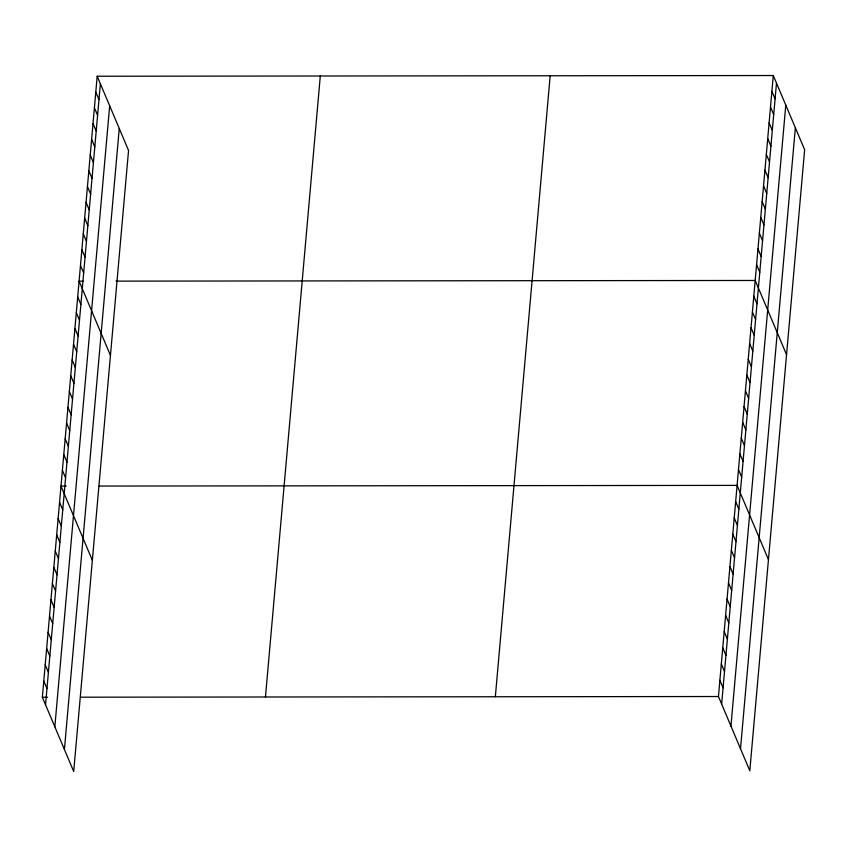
<?xml version="1.0" encoding="UTF-8"?>
<svg xmlns="http://www.w3.org/2000/svg" width="847" height="847" viewBox="0 0 847 847"><rect width="100%" height="100%" fill="white"/><g stroke="black" fill="none" stroke-linecap="round" stroke-linejoin="round"><path stroke-width="1.27" d="M97.193 76.241L128.553 150.48L73.71 771.469L42.35 697.24L97.193 76.241L773.29 75.531L804.65 149.76L749.807 770.759L718.447 696.52L773.29 75.531M45.537 704.789L100.38 83.8M54.833 726.8L109.676 105.801M64.414 749.468L119.258 128.469M265.46 697.007L320.304 76.008M495.336 696.763L550.179 75.764M721.644 704.079L776.487 83.091M730.94 726.08L785.783 105.092M740.511 748.748L795.354 127.759M83.059 281.172L79.099 281.172L110.449 355.401M116.06 281.13L755.196 280.463L786.556 354.692M66.278 486.093L60.995 486.104L92.355 560.333M99.279 486.062L737.102 485.384L768.451 559.623M42.35 697.24L47.633 697.229M80.634 697.197L718.447 696.52M771.903 91.296L775.09 98.855M770.505 107.061L773.703 114.62M769.118 122.826L772.305 130.374M767.721 138.59L770.918 146.139M766.334 154.355L769.521 161.904M764.936 170.109L768.134 177.669M763.549 185.874L766.736 193.434M762.152 201.639L765.349 209.198M760.765 217.404L763.952 224.963M759.367 233.169L762.565 240.728M757.98 248.933L761.167 256.493M756.583 264.698L759.78 272.247M753.798 296.228L756.996 303.777M752.411 311.992L755.598 319.541M751.024 327.747L754.211 335.306M749.627 343.511L752.814 351.071M748.24 359.276L751.427 366.836M746.842 375.041L750.029 382.6M745.455 390.806L748.642 398.365M744.058 406.571L747.255 414.119M742.671 422.335L745.858 429.884M741.273 438.1L744.471 445.649M739.886 453.865L743.073 461.414M738.489 469.619L741.686 477.179M735.662 501.625L738.859 509.185M734.233 517.866L737.419 525.426M732.793 534.108L735.99 541.667M731.363 550.349L734.55 557.908M729.923 566.59L733.121 574.15M728.494 582.831L731.681 590.391M727.054 599.073L730.252 606.632M725.625 615.314L728.812 622.873M724.185 631.555L727.382 639.114M722.756 647.796L725.943 655.356M721.316 664.037L724.513 671.597M719.886 680.279L723.073 687.838M95.796 92.005L98.993 99.565M94.409 107.77L97.596 115.33M93.011 123.535L96.209 131.094M91.624 139.3L94.811 146.849M90.227 155.065L93.424 162.613M88.84 170.829L92.027 178.378M87.442 186.594L90.64 194.143M86.055 202.348L89.242 209.908M84.658 218.113L87.855 225.673M83.271 233.878L86.458 241.437M81.884 249.643L85.071 257.202M80.486 265.407L83.673 272.967M77.702 296.937L80.889 304.486M76.315 312.702L79.502 320.251M74.917 328.467L78.115 336.015M73.53 344.221L76.717 351.78M72.133 359.986L75.33 367.545M70.746 375.75L73.933 383.31M69.348 391.515L72.546 399.075M67.961 407.28L71.148 414.839M66.564 423.045L69.761 430.604M65.177 438.81L68.363 446.358M63.779 454.574L66.977 462.123M62.392 470.339L65.579 477.888M59.565 502.345L62.752 509.894M58.125 518.586L61.323 526.135M56.696 534.828L59.883 542.376M55.256 551.069L58.454 558.618M53.827 567.31L57.014 574.859M52.387 583.551L55.584 591.1M50.958 599.792L54.144 607.341M49.518 616.034L52.715 623.583M48.088 632.275L51.275 639.824M46.649 648.516L49.846 656.065M45.219 664.757L48.406 672.306M43.779 680.999L46.977 688.547"/></g></svg>
